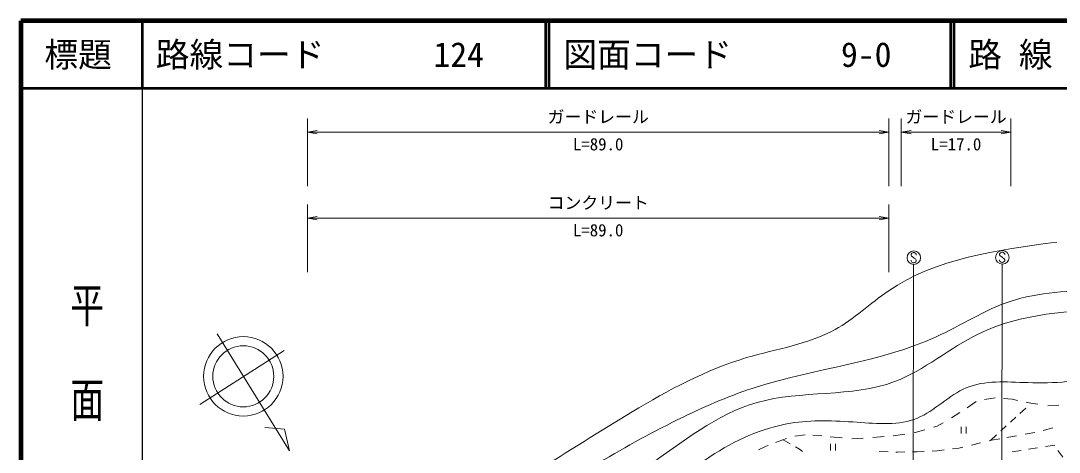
# Model space of a CAD drawing. Units: millimetres, scale not verified. Extents: x 40000 to 680000, y 20000 to 380000.
# Drawn here: x 40000 to 193858, y 316104 to 380000 of the extents above; entities that cross this region are included whole.
import ezdxf
from ezdxf.enums import TextEntityAlignment as Align

# ---------------------------------------------------------------- set-up
doc = ezdxf.new("R2010")
doc.units = ezdxf.units.MM
doc.header["$LTSCALE"] = 1000
for name, color, linetype, lineweight in [('M-BGD', 7, 'Continuous', 13), ('M-BMK-SRVR', 3, 'Continuous', 13), ('M-STR-STR3', 7, 'Continuous', 13), ('M-STR-STRC', 7, 'Continuous', 13), ('M-TTL', 2, 'Continuous', 140), ('M-TTL-BAND', 7, 'Continuous', 25), ('M-TTL-LINE', 7, 'Continuous', 50)]:
    doc.layers.add(name, color=color, linetype=linetype, lineweight=lineweight)
doc.layers.add('M-TTL-TXT', color=7, linetype='Continuous')
doc.styles.add('@ＭＳ ゴシック', font='')
doc.styles.add('ＭＳ ゴシック', font='')
doc.styles.get('@ＭＳ ゴシック').set_extended_font_data('@MS Gothic')
doc.styles.get('ＭＳ ゴシック').set_extended_font_data('MS Gothic')

# ---------------------------------------------------------------- blocks, each defined once
blk = doc.blocks.new('open_arrow')
at = {"color": 0, "linetype": 'Continuous', "lineweight": -2}
blk.add_lwpolyline([(7.5, 1.25), (0, 0), (7.5, -1.25)], dxfattribs=at)

msp = doc.modelspace()

# ---------------------------------------------------------------- linework, layer by layer
at = {"layer": 'M-BGD'}
for p, q in [((185154, 345654), (185030, 345470)), ((185030, 345470), (185032, 345339)), ((185032, 345339), (185095, 345209)), ((185346, 345720), (185154, 345654)), ((185467, 345717), (185346, 345720)), ((185717, 345598), (185467, 345717)), ((185780, 345466), (185717, 345598)), ((185780, 345337), (185780, 345466)), ((180197, 322690), (181533, 323606)), ((182791, 323908), (184342, 324175)), ((185608, 324068), (186902, 323959)), ((186902, 323959), (187688, 323788)), ((188945, 323514), (189628, 323365)), ((189628, 323365), (190711, 323203)), ((177879, 321219), (179143, 321976)), ((188010, 321839), (188889, 322650)), ((192187, 322981), (193782, 323062)), ((175771, 319956), (176647, 320481)), ((186641, 320577), (187416, 321292)), ((154692, 318483), (156211, 318701)), ((157342, 318621), (158687, 318527)), ((169263, 318544), (170962, 318802)), ((172411, 319021), (172537, 319040)), ((172537, 319040), (173963, 319444)), ((175220, 319800), (175771, 319956)), ((179305, 318878), (179305, 319878)), ((180055, 319878), (180055, 318878)), ((183678, 317846), (184572, 318670)), ((185213, 319261), (186006, 319991)), ((186090, 318292), (187538, 318555)), ((188807, 318785), (190262, 319049)), ((191454, 319299), (192906, 319710)), ((149294, 316449), (150416, 316993)), ((150416, 316993), (150710, 317104)), ((151842, 317528), (153440, 318128)), ((152971, 317952), (153990, 317361)), ((159943, 318405), (161677, 318238)), ((159952, 316371), (159952, 317371)), ((160702, 317371), (160702, 316371)), ((163134, 318097), (164817, 318165)), ((166234, 318276), (167928, 318426)), ((180848, 317164), (182184, 317485)), ((183480, 317798), (183824, 317881)), ((183824, 317881), (185065, 318106)), ((191815, 316931), (193201, 317143)), ((154799, 316891), (155367, 316562)), ((155367, 316562), (155821, 316194)), ((167159, 316199), (168505, 316154)), ((169626, 316117), (169887, 316109)), ((169887, 316109), (170980, 316137)), ((172096, 316167), (172824, 316186)), ((172824, 316186), (173836, 316227)), ((175034, 316275), (175762, 316305)), ((175762, 316305), (176820, 316440)), ((178046, 316596), (178995, 316717)), ((178995, 316717), (179582, 316858)), ((186902, 316177), (188243, 316383)), ((189293, 316544), (190627, 316748)), ((193634, 316371), (194384, 315371))]:
    msp.add_line(p, q, dxfattribs=at)
for points, knots in [([(193511, 347228), (184581, 346038), (175652, 344847), (168524, 339979), (165862, 338161), (163451, 335829), (160658, 334272), (156705, 332069), (151986, 331418), (147548, 330108), (141493, 328320), (135961, 325306), (130581, 322087), (125796, 319225), (121132, 316201), (116391, 313296), (110643, 309773), (104782, 306423), (99271, 302499), (95077, 299513), (91085, 296193), (86623, 293707), (83162, 291779), (79417, 290353), (75672, 288926)], [0, 0, 0, 0, 1, 1, 1, 2, 2, 2, 3, 3, 3, 4, 4, 4, 5, 5, 5, 6, 6, 6, 7, 7, 7, 8, 8, 8, 8]), ([(200143, 340133), (195489, 339999), (190835, 339864), (186570, 338437), (182784, 337170), (179304, 334884), (175619, 333193), (167259, 329355), (157842, 328571), (149090, 325789), (145331, 324594), (141695, 323031), (138139, 321316), (133865, 319255), (129705, 316975), (125646, 314530), (120161, 311226), (114858, 307620), (109451, 304196), (105199, 301503), (100882, 298922), (96649, 296175), (93231, 293958), (89868, 291633), (86315, 289697), (82677, 287716), (78839, 286143), (75055, 284299), (72618, 283111), (70203, 281810), (68269, 279980), (67170, 278940), (66225, 277730), (65281, 276519)], [0, 0, 0, 0, 1, 1, 1, 2, 2, 2, 3, 3, 3, 4, 4, 4, 5, 5, 5, 6, 6, 6, 7, 7, 7, 8, 8, 8, 9, 9, 9, 10, 10, 10, 11, 11, 11, 11]), ([(202611, 337357), (195397, 337029), (188184, 336701), (181943, 333655), (177673, 331571), (173858, 328215), (169450, 326560), (163132, 324189), (155595, 325314), (149090, 323475), (143107, 321784), (137998, 317585), (132741, 313913), (128124, 310687), (123393, 307869), (118663, 305050)], [0, 0, 0, 0, 1, 1, 1, 2, 2, 2, 3, 3, 3, 4, 4, 4, 5, 5, 5, 5]), ([(209243, 335815), (206507, 332683), (203770, 329552), (200297, 327948), (197029, 326439), (193108, 326283), (189192, 326406), (186003, 326506), (182818, 326791), (180092, 325635), (177550, 324557), (175408, 322225), (172843, 321162), (170142, 320043), (166972, 320331), (163897, 320545), (160511, 320780), (157240, 320925), (154026, 320391), (149838, 319695), (145747, 317847), (142149, 315455), (140051, 314060), (138120, 312479), (136190, 310899)], [0, 0, 0, 0, 1, 1, 1, 2, 2, 2, 3, 3, 3, 4, 4, 4, 5, 5, 5, 6, 6, 6, 7, 7, 7, 8, 8, 8, 8])]:
    msp.add_open_spline(points, degree=3, knots=knots, dxfattribs=at)
at = {"layer": 'M-BMK-SRVR'}
for p, q in [((69084, 333657), (79836, 316318)), ((79029, 331193), (66547, 323161)), ((79094, 319525), (76144, 319765)), ((79836, 316318), (79094, 319525))]:
    msp.add_line(p, q, dxfattribs=at)
for radius in [5885, 4520]:
    msp.add_circle((72970, 327342), radius, dxfattribs=at)
at = {"layer": 'M-STR-STR3'}
for p, q in [((82484, 355516), (82484, 365516)), ((168626, 355516), (168626, 365516)), ((170463, 355516), (170463, 365516)), ((186700, 355516), (186700, 365516)), ((168626, 363516), (82484, 363516)), ((186700, 363516), (170463, 363516)), ((82484, 352783), (82484, 342783)), ((168626, 352783), (168626, 342783)), ((168626, 350783), (82484, 350783))]:
    msp.add_line(p, q, dxfattribs=at)
at = {"layer": 'M-STR-STRC'}
for p, q in [((172036, 345605), (171912, 345421)), ((171912, 345421), (171914, 345289)), ((171914, 345289), (171977, 345160)), ((171977, 345160), (172232, 344977)), ((172228, 345670), (172036, 345605)), ((172350, 345667), (172228, 345670)), ((172232, 344977), (172361, 344845)), ((172600, 345548), (172350, 345667)), ((172361, 344845), (172540, 344729)), ((172540, 344729), (172666, 344529)), ((172662, 345416), (172600, 345548)), ((172662, 345287), (172662, 345416)), ((185095, 345209), (185350, 345027)), ((185350, 345027), (185478, 344895)), ((185478, 344895), (185657, 344779)), ((185657, 344779), (185783, 344578)), ((171912, 344441), (171910, 344562)), ((171952, 344338), (171912, 344441)), ((172036, 344227), (171952, 344338)), ((172222, 344166), (172036, 344227)), ((172214, 312667), (172287, 343907)), ((172357, 344166), (172222, 344166)), ((172457, 344195), (172357, 344166)), ((172599, 344287), (172457, 344195)), ((172660, 344418), (172599, 344287)), ((172666, 344529), (172660, 344418)), ((185030, 344491), (185028, 344612)), ((185069, 344388), (185030, 344491)), ((185153, 344277), (185069, 344388)), ((185340, 344216), (185153, 344277)), ((185474, 344216), (185340, 344216)), ((185350, 311118), (185426, 343957)), ((185574, 344244), (185474, 344216)), ((185717, 344336), (185574, 344244)), ((185778, 344468), (185717, 344336)), ((185783, 344578), (185778, 344468))]:
    msp.add_line(p, q, dxfattribs=at)
for centre in [(172318, 344907), (185436, 344957)]:
    msp.add_circle(centre, 1000, dxfattribs=at)
at = {"layer": 'M-TTL'}
for p, q in [((40000, 380000), (40000, 20000)), ((680000, 380000), (40000, 380000))]:
    msp.add_line(p, q, dxfattribs=at)
at = {"layer": 'M-TTL-BAND'}
msp.add_line((58000, 370000), (58000, 20000), dxfattribs=at)
at = {"layer": 'M-TTL-LINE'}
for p, q in [((58000, 380000), (58000, 370000)), ((117750, 380000), (117750, 370000)), ((118250, 380000), (118250, 370000)), ((177750, 380000), (177750, 370000)), ((178250, 380000), (178250, 370000)), ((40000, 370000), (680000, 370000))]:
    msp.add_line(p, q, dxfattribs=at)

# ---------------------------------------------------------------- block references
at = {"layer": 'M-STR-STR3', "xscale": 193, "yscale": 193}
for p in [(82484, 363516), (170463, 363516), (82484, 350783)]:
    msp.add_blockref('open_arrow', p, dxfattribs=at)
at = {"layer": 'M-STR-STR3', "xscale": 193, "yscale": 193, "rotation": 180}
for p in [(168626, 363516), (186700, 363516), (168626, 350783)]:
    msp.add_blockref('open_arrow', p, dxfattribs=at)

# ---------------------------------------------------------------- texts
at = {"layer": 'M-STR-STR3', "style": 'ＭＳ ゴシック'}
for s, p in [('ガードレール', (118055, 364312)), ('ガードレール', (171081, 364312)), ('L=89.0', (121805, 360254)), ('L=17.0', (174831, 360254)), ('コンクリート', (118055, 351579)), ('L=89.0', (121805, 347520))]:
    msp.add_text(s, height=1833, dxfattribs=at).set_placement(p, align=Align.BOTTOM_LEFT)
at = {"layer": 'M-TTL-BAND', "style": '@ＭＳ ゴシック', "width": 1.4}
msp.add_text('平  面  図', height=3666, rotation=270, dxfattribs=at).set_placement((49777, 306475), align=Align.MIDDLE_RIGHT)
at = {"layer": 'M-TTL-TXT', "style": 'ＭＳ ゴシック'}
msp.add_text('標題', height=3666, dxfattribs=at).set_placement((48500, 375000), align=Align.MIDDLE_CENTER)
for s, p in [('路線コード', (60000, 375000)), ('図面コード', (120380, 375000)), ('路 線 名', (180380, 375000)), ('124', (101142, 375000)), ('9-0', (161521, 375000))]:
    msp.add_text(s, height=3666, dxfattribs=at).set_placement(p, align=Align.MIDDLE_LEFT)

doc.saveas('drawing.dxf')
